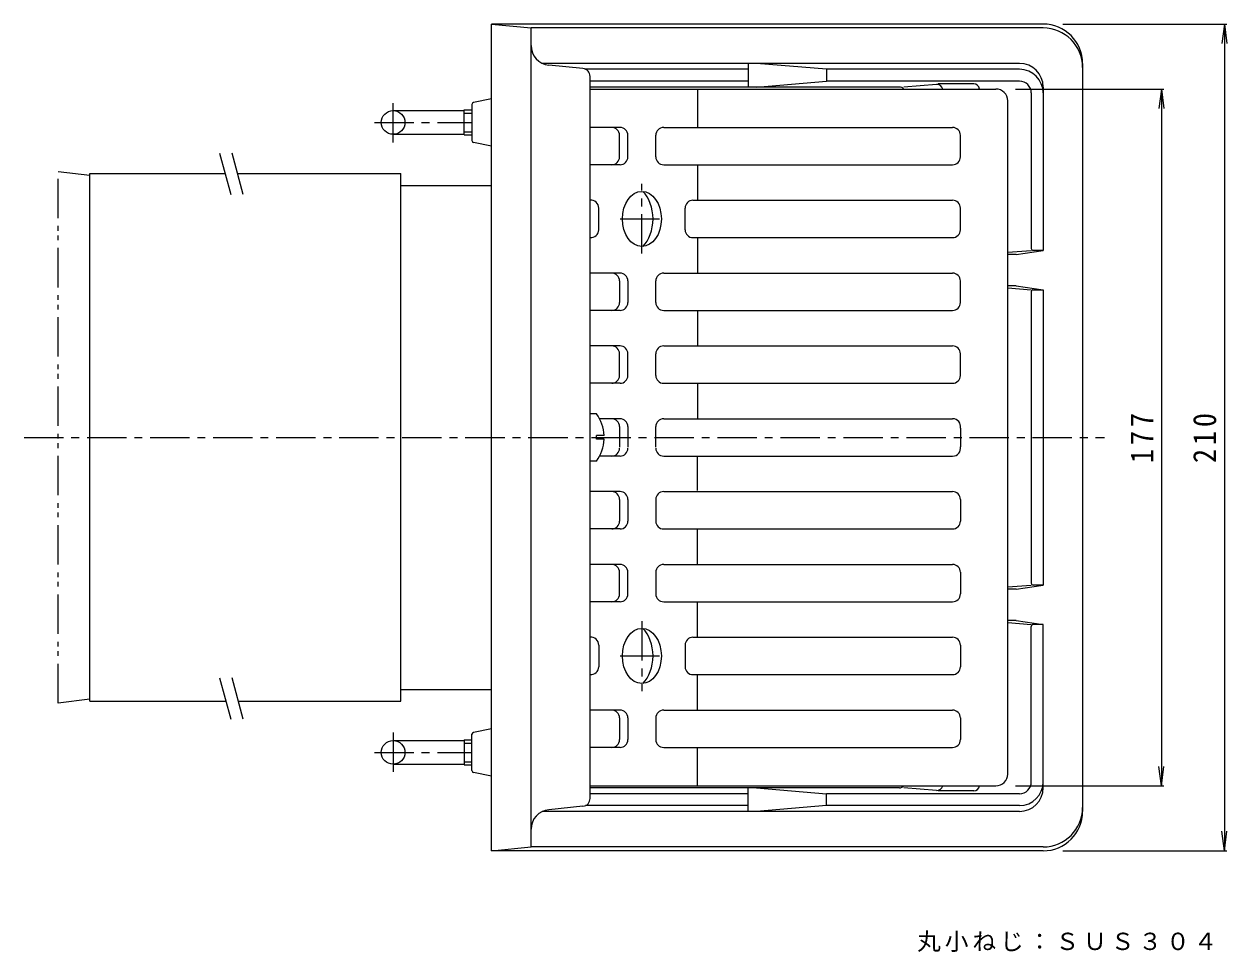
# Model space of a CAD drawing. Units: millimetres, scale not verified. Extents: x -212 to 358, y -274 to 264.
# Drawn here: x -145 to 160.3, y 28 to 263.7 of the extents above; entities that cross this region are included whole.
import ezdxf

# ---------------------------------------------------------------- set-up
doc = ezdxf.new("R2010")
doc.units = ezdxf.units.MM
doc.header["$LTSCALE"] = 2
doc.linetypes.add('CHAIN1', pattern=[8, 5, -1, 1, -1])
doc.linetypes.add('DOUBLE_CHAIN1', pattern=[8.8, 5, -1, 0.6, -0.6, 0.6, -1])
for name, color, linetype, lineweight in [('0-0_通り芯', 3, 'Continuous', 9), ('0-2_仕上', 6, 'Continuous', 9), ('0-3_建具', 4, 'Continuous', 9), ('0-4_その他', 7, 'Continuous', 9), ('0-5_寸法', 7, 'Continuous', 9)]:
    doc.layers.add(name, color=color, linetype=linetype, lineweight=lineweight)
doc.styles.add('ＭＳ ゴシック', font='')
doc.styles.get('ＭＳ ゴシック').set_extended_font_data('MS Gothic')

msp = doc.modelspace()

# ---------------------------------------------------------------- linework, layer by layer
at = {"layer": '0-0_通り芯'}
for p, q in [((-26.367, 53.717), (-26.367, 263.717)), ((113.633, 262.717), (-16.367, 262.717)), ((-16.367, 54.717), (-16.367, 262.717)), ((107.633, 253.717), (-13.494, 253.717)), ((38.757, 253.717), (38.757, 247.717)), ((58.633, 252.217), (40.896, 253.717)), ((123.633, 253.717), (123.633, 63.717)), ((-3.168, 252.397), (-11.864, 253.267)), ((38.757, 252.217), (-2.516, 252.217)), ((-1.367, 67.027), (-1.367, 250.407)), ((58.633, 252.217), (58.633, 249.217)), ((107.633, 252.217), (58.633, 252.217)), ((38.757, 249.217), (-1.367, 249.217)), ((77.133, 247.717), (-1.367, 247.717)), ((40.897, 247.717), (58.633, 249.217)), ((107.633, 249.217), (58.633, 249.217)), ((86.542, 248.381), (78.237, 247.684)), ((96.024, 248.517), (87.025, 248.517)), ((113.633, 247.717), (113.633, 206.217)), ((-26.367, 244.717), (-30.965, 243.798)), ((110.633, 246.217), (110.633, 206.717)), ((-31.367, 243.307), (-31.367, 234.127)), ((-26.367, 232.717), (-30.965, 233.637)), ((-49.409, 222.717), (-26.367, 222.717)), ((104.633, 205.756), (110.633, 206.217)), ((106.814, 205.217), (104.633, 205.217)), ((106.814, 205.217), (113.633, 206.217)), ((113.633, 206.217), (111.133, 206.217)), ((106.814, 197.217), (104.633, 197.217)), ((104.633, 196.679), (110.633, 196.217)), ((110.633, 195.717), (110.633, 121.717)), ((111.133, 196.217), (113.633, 196.217)), ((104.633, 120.756), (110.633, 121.217)), ((106.814, 120.217), (104.633, 120.217)), ((106.814, 120.217), (113.633, 121.217)), ((113.633, 121.217), (111.133, 121.217)), ((106.814, 112.217), (104.633, 112.217)), ((104.633, 111.679), (110.633, 111.217)), ((106.814, 112.217), (113.633, 111.217)), ((110.633, 71.217), (110.633, 110.717)), ((113.633, 111.217), (111.133, 111.217)), ((113.633, 69.717), (113.633, 111.217)), ((-49.409, 94.717), (-26.367, 94.717)), ((-31.367, 74.127), (-31.367, 83.307)), ((-26.367, 84.717), (-30.965, 83.798)), ((-26.367, 72.717), (-30.965, 73.637)), ((77.133, 69.717), (-1.367, 69.717)), ((38.757, 68.217), (-1.367, 68.217)), ((38.757, 63.717), (38.757, 69.717)), ((40.896, 69.717), (58.633, 68.217)), ((58.633, 65.217), (58.633, 68.217)), ((107.633, 68.217), (58.633, 68.217)), ((86.542, 69.054), (78.237, 69.751)), ((96.024, 68.917), (87.025, 68.917)), ((-3.168, 65.037), (-11.864, 64.168)), ((38.757, 65.217), (-2.516, 65.217)), ((58.633, 65.217), (40.896, 63.717)), ((107.633, 65.217), (58.633, 65.217)), ((107.633, 63.717), (-13.494, 63.717)), ((-26.367, 53.717), (-16.367, 54.717)), ((113.633, 53.717), (-26.367, 53.717)), ((113.633, 54.717), (-16.367, 54.717))]:
    msp.add_line(p, q, dxfattribs=at)
at = {"layer": '0-0_通り芯', "color": 2, "linetype": 'CHAIN1'}
for p, q in [((-51.367, 233.656), (-51.367, 244.09)), ((-56.123, 238.717), (-31.367, 238.717)), ((-51.367, 83.779), (-51.367, 73.345)), ((-56.123, 78.717), (-31.367, 78.717))]:
    msp.add_line(p, q, dxfattribs=at)
at = {"layer": '0-0_通り芯', "color": 2}
for p, q in [((-51.367, 241.717), (-33.367, 241.717)), ((-33.367, 235.542), (-33.367, 241.892)), ((-33.367, 241.892), (-31.367, 241.892)), ((-33.367, 241.077), (-31.367, 241.077)), ((-51.367, 235.717), (-33.367, 235.717)), ((-33.367, 236.357), (-31.367, 236.357)), ((-33.367, 235.542), (-31.367, 235.542)), ((-51.367, 81.717), (-33.367, 81.717)), ((-33.367, 81.892), (-33.367, 75.542)), ((-33.367, 81.892), (-31.367, 81.892)), ((-33.367, 81.077), (-31.367, 81.077)), ((-33.367, 76.357), (-31.367, 76.357)), ((-51.367, 75.717), (-33.367, 75.717)), ((-33.367, 75.542), (-31.367, 75.542))]:
    msp.add_line(p, q, dxfattribs=at)
at = {"layer": '0-0_通り芯', "linetype": 'CHAIN1'}
msp.add_line((-145.046, 158.717), (129.215, 158.717), dxfattribs=at)
at = {"layer": '0-0_通り芯'}
for points in [[(113.633, 263.717), (-26.367, 263.717), (-16.367, 262.717)], [(106.814, 197.217), (113.633, 196.217), (113.633, 121.217)]]:
    msp.add_lwpolyline(points, dxfattribs=at)
at = {"layer": '0-0_通り芯', "color": 2}
for centre in [(-51.367, 238.717), (-51.367, 78.717)]:
    msp.add_circle(centre, 3, dxfattribs=at)
at = {"layer": '0-0_通り芯'}
for centre, radius, start, end in [((113.633, 253.717), 10, 0, 90), ((113.633, 252.717), 10, 0, 90), ((-11.367, 258.242), 5, 180, 264.28935), ((107.633, 247.717), 6, 0, 90), ((-3.367, 250.407), 2, 0, 84.2887), ((107.633, 246.217), 6, 0, 90), ((77.133, 246.217), 1.5, 41.808, 90), ((86.667, 246.886), 1.5, 12.75276, 94.79665), ((96.024, 247.017), 1.5, 7.66118, 90), ((107.633, 246.217), 3, 0, 90), ((-30.867, 243.307), 0.5, 101.30937, 180), ((-30.867, 234.127), 0.5, 180, 258.69063), ((111.133, 206.717), 0.5, 180, 270), ((111.133, 195.717), 0.5, 90, 180), ((111.133, 121.717), 0.5, 180, 270), ((111.133, 110.717), 0.5, 90, 180), ((-30.867, 83.307), 0.5, 101.30937, 180), ((-30.867, 74.127), 0.5, 180, 258.69063), ((107.633, 71.217), 6, 270, 0), ((107.633, 71.217), 3, 270, 0), ((77.133, 71.217), 1.5, 270, 318.192), ((86.667, 70.548), 1.5, 265.20335, 347.24724), ((96.024, 70.417), 1.5, 270, 352.33882), ((107.633, 69.717), 6, 270, 0), ((-11.367, 59.192), 5, 95.71065, 180), ((-3.367, 67.027), 2, 275.71053, 0), ((113.633, 64.717), 10, 270, 0), ((113.633, 63.717), 10, 270, 0)]:
    msp.add_arc(centre, radius, start, end, dxfattribs=at)
at = {"layer": '0-2_仕上'}
for p, q in [((-1.367, 247.217), (101.633, 247.217)), ((25.918, 247.217), (25.918, 237.467)), ((104.633, 73.217), (104.633, 244.217)), ((6.24, 237.467), (-1.367, 237.467)), ((6.118, 229.967), (6.118, 235.467)), ((8.24, 229.967), (8.24, 235.467)), ((15.311, 229.967), (15.311, 235.467)), ((17.311, 237.467), (90.633, 237.467)), ((92.633, 229.967), (92.633, 235.467)), ((6.24, 227.967), (-1.367, 227.967)), ((17.311, 227.967), (90.633, 227.967)), ((25.918, 227.967), (25.918, 218.967)), ((0.815, 211.467), (0.815, 216.967)), ((22.736, 211.467), (22.736, 216.967)), ((24.736, 218.967), (90.633, 218.967)), ((92.633, 211.467), (92.633, 216.967)), ((24.736, 209.467), (90.633, 209.467)), ((25.918, 209.467), (25.918, 200.467)), ((6.24, 200.467), (-1.367, 200.467)), ((6.118, 198.467), (6.118, 192.967)), ((8.24, 198.467), (8.24, 192.967)), ((15.311, 192.967), (15.311, 198.467)), ((17.311, 200.467), (90.633, 200.467)), ((92.633, 192.967), (92.633, 198.467)), ((6.24, 190.967), (-1.367, 190.967)), ((17.311, 190.967), (90.633, 190.967)), ((25.918, 190.967), (25.918, 181.967)), ((6.24, 181.967), (-1.367, 181.967)), ((17.311, 181.967), (90.633, 181.967)), ((6.118, 174.467), (6.118, 179.967)), ((8.24, 174.467), (8.24, 179.967)), ((15.311, 174.467), (15.311, 179.967)), ((92.633, 174.467), (92.633, 179.967)), ((6.24, 172.467), (-1.367, 172.467)), ((17.311, 172.467), (90.633, 172.467)), ((25.918, 172.217), (25.918, 163.467)), ((6.24, 163.467), (1.033, 163.467)), ((17.311, 163.467), (90.665, 163.467)), ((6.118, 161.467), (6.118, 156.217)), ((8.24, 161.467), (8.24, 156.217)), ((15.311, 156.217), (15.311, 161.467)), ((92.633, 161.11), (92.633, 156.324)), ((6.24, 153.967), (1.033, 153.967)), ((17.311, 153.967), (90.665, 153.967)), ((25.918, 145.217), (25.918, 153.967)), ((6.24, 144.967), (-1.367, 144.967)), ((17.311, 144.967), (90.633, 144.967)), ((6.118, 142.967), (6.118, 137.467)), ((8.24, 142.967), (8.24, 137.467)), ((15.311, 142.967), (15.311, 137.467)), ((92.633, 142.967), (92.633, 137.467)), ((6.24, 135.467), (-1.367, 135.467)), ((17.311, 135.467), (90.633, 135.467)), ((25.918, 126.467), (25.918, 135.467)), ((6.24, 126.467), (-1.367, 126.467)), ((17.311, 126.467), (90.633, 126.467)), ((6.118, 118.967), (6.118, 124.467)), ((8.24, 118.967), (8.24, 124.467)), ((15.311, 124.467), (15.311, 118.967)), ((92.633, 124.467), (92.633, 118.967)), ((6.24, 116.967), (-1.367, 116.967)), ((17.311, 116.967), (90.633, 116.967)), ((25.918, 107.967), (25.918, 116.967)), ((24.736, 107.967), (90.633, 107.967)), ((0.815, 105.967), (0.815, 100.467)), ((22.736, 105.967), (22.736, 100.467)), ((92.633, 105.967), (92.633, 100.467)), ((24.736, 98.467), (90.633, 98.467)), ((25.918, 89.467), (25.918, 98.467)), ((6.24, 89.467), (-1.367, 89.467)), ((17.311, 89.467), (90.633, 89.467)), ((6.118, 87.467), (6.118, 81.967)), ((8.24, 87.467), (8.24, 81.967)), ((15.311, 87.467), (15.311, 81.967)), ((92.633, 87.467), (92.633, 81.967)), ((6.24, 79.967), (-1.367, 79.967)), ((17.311, 79.967), (90.633, 79.967)), ((25.918, 70.217), (25.918, 79.967)), ((-1.367, 70.217), (101.633, 70.217))]:
    msp.add_line(p, q, dxfattribs=at)
at = {"layer": '0-2_仕上', "linetype": 'CHAIN1'}
for p, q in [((11.775, 205.41), (11.775, 223.153)), ((6.241, 214.217), (17.433, 214.217)), ((11.775, 112.025), (11.775, 94.282)), ((6.241, 103.217), (17.433, 103.217))]:
    msp.add_line(p, q, dxfattribs=at)
at = {"layer": '0-2_仕上', "color": 4}
for p, q in [((0.233, 164.717), (-1.367, 164.717)), ((0.233, 158.238), (0.233, 159.196)), ((2.222, 159.196), (0.233, 159.196)), ((2.222, 158.238), (0.233, 158.238)), ((0.233, 152.717), (-1.367, 152.717))]:
    msp.add_line(p, q, dxfattribs=at)
at = {"layer": '0-2_仕上'}
for centre, radius, start, end in [((101.633, 244.217), 3, 0, 90), ((4.118, 235.467), 2, 0, 90), ((6.24, 235.467), 2, 0, 90), ((17.311, 235.467), 2, 90, 180), ((90.633, 235.467), 2, 0, 90), ((4.118, 229.967), 2, 270, 0), ((6.24, 229.967), 2, 270, 0), ((17.311, 229.967), 2, 180, 270), ((90.633, 229.967), 2, 270, 0), ((-1.185, 216.967), 2, 0, 95.22589), ((24.736, 216.967), 2, 90, 180), ((90.633, 216.967), 2, 0, 90), ((-1.185, 211.467), 2, 264.77411, 0), ((24.736, 211.467), 2, 180, 270), ((90.633, 211.467), 2, 270, 0), ((4.118, 198.467), 2, 0, 90), ((6.24, 198.467), 2, 0, 90), ((17.311, 198.467), 2, 90, 180), ((90.633, 198.467), 2, 0, 90), ((4.118, 192.967), 2, 270, 0), ((6.24, 192.967), 2, 270, 0), ((17.311, 192.967), 2, 180, 270), ((90.633, 192.967), 2, 270, 0), ((4.118, 179.967), 2, 0, 90), ((6.24, 179.967), 2, 0, 90), ((17.311, 179.967), 2, 90, 180), ((90.633, 179.967), 2, 0, 90), ((4.118, 174.467), 2, 270, 0), ((6.24, 174.467), 2, 270, 0), ((17.311, 174.467), 2, 180, 270), ((90.633, 174.467), 2, 270, 0), ((4.118, 161.467), 2, 0, 90), ((6.24, 161.467), 2, 0, 90), ((17.311, 161.467), 2, 90, 180), ((90.665, 161.467), 2, 349.71368, 90), ((4.118, 155.967), 2, 270, 0), ((6.24, 155.967), 2, 270, 0), ((17.311, 155.967), 2, 180, 270), ((90.665, 155.967), 2, 270, 10.28632), ((4.118, 142.967), 2, 0, 90), ((6.24, 142.967), 2, 0, 90), ((17.311, 142.967), 2, 90, 180), ((90.633, 142.967), 2, 0, 90), ((4.118, 137.467), 2, 270, 0), ((6.24, 137.467), 2, 270, 0), ((17.311, 137.467), 2, 180, 270), ((90.633, 137.467), 2, 270, 0), ((4.118, 124.467), 2, 0, 90), ((6.24, 124.467), 2, 0, 90), ((17.311, 124.467), 2, 90, 180), ((90.633, 124.467), 2, 0, 90), ((4.118, 118.967), 2, 270, 0), ((6.24, 118.967), 2, 270, 0), ((17.311, 118.967), 2, 180, 270), ((90.633, 118.967), 2, 270, 0), ((-1.185, 105.967), 2, 0, 95.22589), ((24.736, 105.967), 2, 90, 180), ((90.633, 105.967), 2, 0, 90), ((-1.185, 100.467), 2, 264.77411, 0), ((24.736, 100.467), 2, 180, 270), ((90.633, 100.467), 2, 270, 0), ((4.118, 87.467), 2, 0, 90), ((6.24, 87.467), 2, 0, 90), ((17.311, 87.467), 2, 90, 180), ((90.633, 87.467), 2, 0, 90), ((4.118, 81.967), 2, 270, 0), ((6.24, 81.967), 2, 270, 0), ((17.311, 81.967), 2, 180, 270), ((90.633, 81.967), 2, 270, 0), ((101.633, 73.217), 3, 270, 0)]:
    msp.add_arc(centre, radius, start, end, dxfattribs=at)
at = {"layer": '0-2_仕上', "color": 4}
for start, end in [(2.74562, 36.86987), (323.13013, 357.25409)]:
    msp.add_arc((-7.767, 158.717), 10, start, end, dxfattribs=at)
at = {"layer": '0-2_仕上'}
for centre, major_axis in [((11.775, 214.217), (0, 7)), ((11.775, 103.217), (0, -7))]:
    msp.add_ellipse(centre, major_axis=major_axis, ratio=0.7071, dxfattribs=at)
for centre, major_axis, start_param, end_param in [((8.593, 214.217), (0, 8.5), 3.746432, 5.6783428), ((8.593, 103.217), (0, -8.5), 0.6048425, 2.5367533)]:
    msp.add_ellipse(centre, major_axis=major_axis, ratio=0.7071, start_param=start_param, end_param=end_param, dxfattribs=at)
at = {"layer": '0-3_建具', "color": 7}
for p, q in [((-95.398, 230.908), (-92.599, 220.463)), ((-92.309, 230.971), (-89.51, 220.526)), ((-95.398, 97.639), (-92.599, 87.194)), ((-92.309, 97.702), (-89.51, 87.256))]:
    msp.add_line(p, q, dxfattribs=at)
at = {"layer": '0-3_建具', "color": 7, "linetype": 'DOUBLE_CHAIN1'}
msp.add_line((-128.348, 225.217), (-136.367, 226.202), dxfattribs=at)
at = {"layer": '0-3_建具'}
for p, q in [((-128.348, 91.717), (-128.348, 225.717)), ((-128.348, 225.717), (-94.007, 225.717)), ((-90.901, 225.717), (-49.409, 225.717)), ((-49.409, 91.717), (-49.409, 225.717)), ((-128.348, 91.717), (-93.811, 91.717)), ((-90.706, 91.717), (-49.409, 91.717))]:
    msp.add_line(p, q, dxfattribs=at)
at = {"layer": '0-3_建具', "color": 7, "linetype": 'DOUBLE_CHAIN1'}
msp.add_lwpolyline([(-128.348, 92.217), (-136.367, 91.233), (-136.367, 226.202)], dxfattribs=at)
at = {"layer": '0-4_その他'}
for p, q in [((118.633, 263.717), (160.233, 263.717)), ((159.633, 263.717), (158.981, 258.76)), ((159.633, 263.717), (159.633, 53.717)), ((159.633, 263.717), (160.286, 258.76)), ((106.633, 247.217), (144.233, 247.217)), ((143.633, 247.217), (142.981, 242.26)), ((143.633, 247.217), (144.286, 242.26)), ((143.633, 247.217), (143.633, 70.217)), ((143.633, 70.217), (142.981, 75.175)), ((143.633, 70.217), (144.286, 75.175)), ((106.633, 70.217), (144.233, 70.217)), ((159.633, 53.717), (158.981, 58.674)), ((159.633, 53.717), (160.286, 58.674)), ((118.633, 53.717), (160.233, 53.717))]:
    msp.add_line(p, q, dxfattribs=at)

# ---------------------------------------------------------------- texts
at = {"layer": '0-4_その他', "color": 2, "char_height": 5.865, "attachment_point": 7, "rotation": 90, "style": 'ＭＳ ゴシック'}
for s, insert in [('\\T1.27;\\W0.9;177', (141.633, 152.217)), ('\\T1.27;\\W0.9;210', (157.633, 152.217))]:
    msp.add_mtext(s, dxfattribs=dict(at, insert=insert))
at = {"layer": '0-5_寸法', "insert": (81.652, 28.031), "char_height": 4.399, "attachment_point": 7, "style": 'ＭＳ ゴシック'}
msp.add_mtext('\\T1.17;丸小ねじ：ＳＵＳ３０４', dxfattribs=at)

doc.saveas('drawing.dxf')
